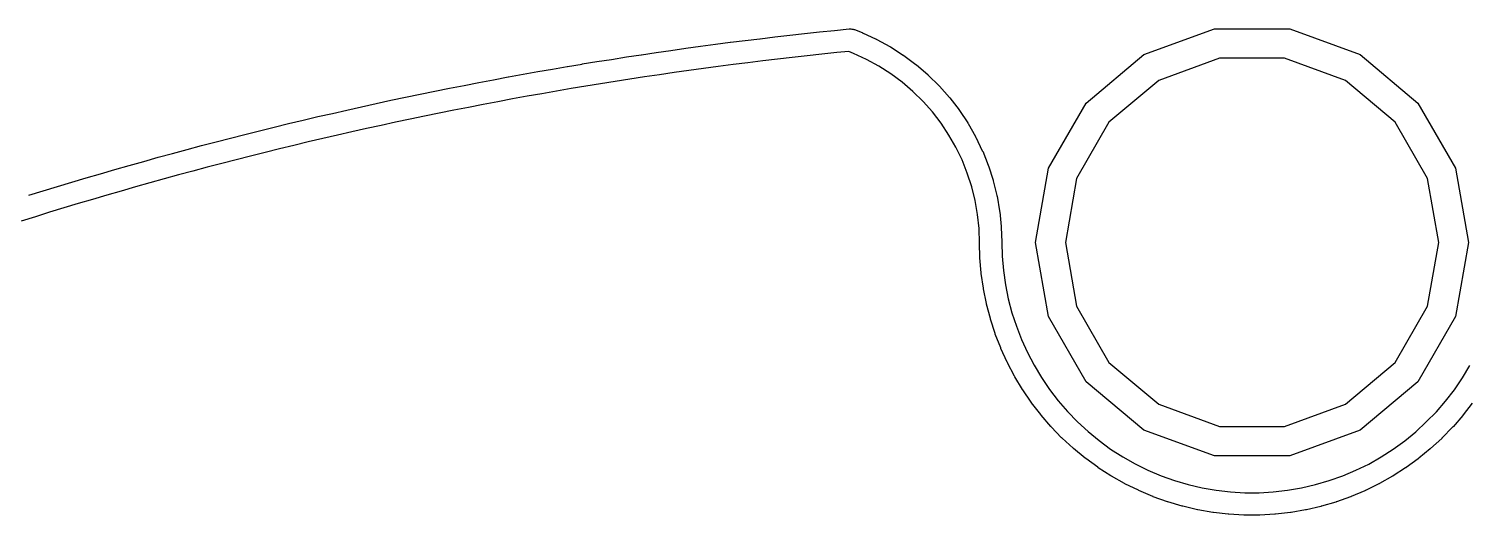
# Model space of a CAD drawing. Extents: x 83 to 195, y -153 to -41.
# Drawn here: x 130.81 to 140.45, y -113.83 to -110.57 of the extents above; entities that cross this region are included whole.
import ezdxf

# ---------------------------------------------------------------- set-up
doc = ezdxf.new("R2010")
doc.units = 0
doc.header["$MEASUREMENT"] = 0
doc.layers.add('BLACK', color=7, linetype='CONTINUOUS')

msp = doc.modelspace()

# ---------------------------------------------------------------- linework, layer by layer
at = {"layer": 'Black'}
for p, q in [((135.806, -110.627), (135.906, -110.615)), ((135.906, -110.615), (136.005, -110.604)), ((135.906, -110.615), (135.906, -110.615)), ((135.906, -110.615), (135.906, -110.615)), ((136.005, -110.604), (136.105, -110.594)), ((136.005, -110.604), (136.005, -110.604)), ((136.005, -110.604), (136.005, -110.604)), ((136.105, -110.594), (136.205, -110.583)), ((136.105, -110.594), (136.105, -110.594)), ((136.105, -110.594), (136.105, -110.594)), ((136.205, -110.583), (136.304, -110.573)), ((136.205, -110.583), (136.205, -110.583)), ((136.205, -110.583), (136.205, -110.583)), ((136.304, -110.573), (136.308, -110.574)), ((136.308, -110.574), (136.312, -110.573)), ((136.312, -110.573), (136.313, -110.573)), ((136.313, -110.573), (136.314, -110.573)), ((136.314, -110.573), (136.322, -110.575)), ((136.322, -110.575), (136.33, -110.575)), ((136.33, -110.575), (136.334, -110.577)), ((136.334, -110.577), (136.338, -110.577)), ((136.338, -110.577), (136.339, -110.578)), ((136.339, -110.578), (136.34, -110.578)), ((136.34, -110.578), (136.39, -110.598)), ((136.39, -110.598), (136.391, -110.599)), ((136.391, -110.599), (136.393, -110.6)), ((136.393, -110.6), (136.484, -110.641)), ((138.276, -110.745), (138.749, -110.573)), ((138.749, -110.573), (139.253, -110.573)), ((139.253, -110.573), (139.726, -110.745)), ((135.011, -110.731), (135.11, -110.717)), ((135.11, -110.717), (135.209, -110.703)), ((135.11, -110.717), (135.11, -110.717)), ((135.11, -110.717), (135.11, -110.717)), ((135.209, -110.703), (135.308, -110.689)), ((135.209, -110.703), (135.209, -110.703)), ((135.209, -110.703), (135.209, -110.703)), ((135.308, -110.689), (135.309, -110.689)), ((135.309, -110.689), (135.408, -110.676)), ((135.309, -110.689), (135.309, -110.689)), ((135.408, -110.676), (135.507, -110.663)), ((135.408, -110.676), (135.408, -110.676)), ((135.408, -110.676), (135.408, -110.676)), ((135.507, -110.663), (135.507, -110.663)), ((135.507, -110.663), (135.508, -110.663)), ((135.508, -110.663), (135.607, -110.651)), ((135.607, -110.651), (135.706, -110.639)), ((135.607, -110.651), (135.607, -110.651)), ((135.607, -110.651), (135.607, -110.651)), ((135.706, -110.639), (135.706, -110.639)), ((135.706, -110.639), (135.707, -110.639)), ((135.707, -110.639), (135.806, -110.627)), ((135.806, -110.627), (135.806, -110.627)), ((135.806, -110.627), (135.806, -110.627)), ((136.484, -110.641), (136.486, -110.643)), ((136.486, -110.643), (136.489, -110.644)), ((136.489, -110.644), (136.576, -110.692)), ((136.576, -110.692), (136.578, -110.693)), ((136.578, -110.693), (136.581, -110.694)), ((136.581, -110.694), (136.665, -110.748)), ((134.417, -110.825), (134.515, -110.809)), ((134.515, -110.808), (134.614, -110.792)), ((134.515, -110.809), (134.515, -110.808)), ((134.515, -110.809), (134.515, -110.809)), ((134.614, -110.792), (134.713, -110.777)), ((134.614, -110.792), (134.614, -110.792)), ((134.614, -110.792), (134.614, -110.792)), ((134.713, -110.777), (134.812, -110.761)), ((134.713, -110.777), (134.713, -110.777)), ((134.713, -110.777), (134.713, -110.777)), ((134.812, -110.761), (134.812, -110.761)), ((134.812, -110.761), (134.813, -110.761)), ((134.813, -110.761), (134.911, -110.746)), ((134.911, -110.746), (134.912, -110.746)), ((134.912, -110.746), (135.011, -110.731)), ((134.912, -110.746), (134.912, -110.746)), ((135.011, -110.731), (135.011, -110.731)), ((135.011, -110.731), (135.011, -110.731)), ((135.527, -110.812), (135.427, -110.825)), ((135.625, -110.8), (135.527, -110.812)), ((135.527, -110.812), (135.527, -110.812)), ((135.725, -110.788), (135.625, -110.8)), ((135.823, -110.776), (135.725, -110.788)), ((135.725, -110.788), (135.725, -110.788)), ((135.922, -110.764), (135.823, -110.776)), ((135.823, -110.776), (135.823, -110.776)), ((136.022, -110.753), (135.922, -110.764)), ((136.121, -110.743), (136.022, -110.753)), ((136.22, -110.732), (136.121, -110.743)), ((136.301, -110.724), (136.22, -110.732)), ((136.332, -110.737), (136.301, -110.724)), ((136.419, -110.777), (136.332, -110.737)), ((136.502, -110.822), (136.419, -110.777)), ((136.665, -110.748), (136.667, -110.75)), ((136.667, -110.75), (136.669, -110.751)), ((136.669, -110.751), (136.75, -110.811)), ((136.75, -110.811), (136.751, -110.813)), ((136.751, -110.813), (136.754, -110.814)), ((136.754, -110.814), (136.83, -110.879)), ((137.89, -111.069), (138.276, -110.745)), ((138.784, -110.77), (138.376, -110.918)), ((139.218, -110.77), (138.784, -110.77)), ((139.626, -110.918), (139.218, -110.77)), ((139.726, -110.745), (140.112, -111.069)), ((133.923, -110.913), (134.021, -110.895)), ((134.021, -110.895), (134.021, -110.895)), ((134.021, -110.895), (134.022, -110.895)), ((134.022, -110.895), (134.12, -110.877)), ((134.12, -110.877), (134.219, -110.859)), ((134.12, -110.877), (134.12, -110.877)), ((134.12, -110.877), (134.12, -110.877)), ((134.219, -110.859), (134.318, -110.842)), ((134.219, -110.859), (134.219, -110.859)), ((134.219, -110.859), (134.219, -110.859)), ((134.318, -110.842), (134.416, -110.825)), ((134.318, -110.842), (134.318, -110.842)), ((134.416, -110.825), (134.416, -110.825)), ((134.416, -110.825), (134.417, -110.825)), ((134.835, -110.909), (134.737, -110.925)), ((134.934, -110.894), (134.835, -110.909)), ((135.033, -110.88), (134.934, -110.894)), ((135.131, -110.866), (135.033, -110.88)), ((135.23, -110.852), (135.131, -110.866)), ((135.131, -110.866), (135.131, -110.866)), ((135.329, -110.838), (135.23, -110.852)), ((135.23, -110.852), (135.23, -110.852)), ((135.427, -110.825), (135.329, -110.838)), ((135.427, -110.825), (135.427, -110.825)), ((136.582, -110.873), (136.502, -110.822)), ((136.658, -110.93), (136.582, -110.873)), ((136.83, -110.879), (136.831, -110.881)), ((136.831, -110.881), (136.833, -110.883)), ((136.833, -110.883), (136.905, -110.953)), ((133.431, -111.01), (133.529, -110.99)), ((133.529, -110.99), (133.627, -110.97)), ((133.529, -110.99), (133.529, -110.99)), ((133.529, -110.99), (133.529, -110.99)), ((133.627, -110.97), (133.628, -110.97)), ((133.628, -110.97), (133.726, -110.951)), ((133.628, -110.97), (133.628, -110.97)), ((133.726, -110.951), (133.824, -110.932)), ((133.726, -110.951), (133.726, -110.951)), ((133.726, -110.951), (133.726, -110.951)), ((133.824, -110.932), (133.923, -110.913)), ((133.824, -110.932), (133.824, -110.932)), ((133.824, -110.932), (133.824, -110.932)), ((133.923, -110.913), (133.923, -110.913)), ((133.923, -110.913), (133.923, -110.913)), ((134.245, -111.007), (134.147, -111.024)), ((134.343, -110.99), (134.245, -111.007)), ((134.245, -111.007), (134.245, -111.007)), ((134.441, -110.973), (134.343, -110.99)), ((134.54, -110.956), (134.441, -110.973)), ((134.441, -110.973), (134.441, -110.973)), ((134.638, -110.94), (134.54, -110.956)), ((134.737, -110.925), (134.638, -110.94)), ((134.737, -110.925), (134.737, -110.925)), ((136.73, -110.991), (136.658, -110.93)), ((136.798, -111.058), (136.73, -110.991)), ((136.905, -110.953), (136.906, -110.955)), ((136.906, -110.955), (136.908, -110.956)), ((136.908, -110.956), (136.975, -111.031)), ((138.376, -110.918), (138.043, -111.197)), ((139.959, -111.197), (139.626, -110.918)), ((132.941, -111.116), (133.039, -111.094)), ((133.039, -111.094), (133.137, -111.072)), ((133.039, -111.094), (133.039, -111.094)), ((133.039, -111.094), (133.039, -111.094)), ((133.137, -111.072), (133.235, -111.051)), ((133.137, -111.072), (133.137, -111.072)), ((133.137, -111.072), (133.137, -111.072)), ((133.235, -111.051), (133.333, -111.03)), ((133.235, -111.051), (133.235, -111.051)), ((133.235, -111.051), (133.235, -111.051)), ((133.333, -111.03), (133.431, -111.01)), ((133.333, -111.03), (133.333, -111.03)), ((133.333, -111.03), (133.333, -111.03)), ((133.431, -111.01), (133.431, -111.01)), ((133.431, -111.01), (133.431, -111.01)), ((133.755, -111.098), (133.657, -111.117)), ((133.852, -111.079), (133.755, -111.098)), ((133.951, -111.06), (133.852, -111.079)), ((133.852, -111.079), (133.852, -111.079)), ((134.049, -111.042), (133.951, -111.06)), ((134.147, -111.024), (134.049, -111.042)), ((136.861, -111.129), (136.798, -111.058)), ((136.975, -111.031), (136.976, -111.033)), ((136.976, -111.033), (136.978, -111.035)), ((136.978, -111.035), (137.039, -111.114)), ((137.638, -111.505), (137.89, -111.069)), ((140.112, -111.069), (140.364, -111.505)), ((132.55, -111.207), (132.648, -111.183)), ((132.648, -111.183), (132.745, -111.16)), ((132.648, -111.183), (132.648, -111.183)), ((132.648, -111.183), (132.648, -111.183)), ((132.745, -111.16), (132.745, -111.16)), ((132.745, -111.16), (132.746, -111.16)), ((132.746, -111.16), (132.843, -111.138)), ((132.843, -111.138), (132.941, -111.116)), ((132.843, -111.138), (132.843, -111.138)), ((132.843, -111.138), (132.843, -111.138)), ((132.941, -111.116), (132.941, -111.116)), ((132.941, -111.116), (132.941, -111.116)), ((133.266, -111.198), (133.169, -111.219)), ((133.363, -111.177), (133.266, -111.198)), ((133.461, -111.157), (133.363, -111.177)), ((133.363, -111.177), (133.363, -111.177)), ((133.559, -111.137), (133.461, -111.157)), ((133.657, -111.117), (133.559, -111.137)), ((136.919, -111.204), (136.861, -111.129)), ((137.039, -111.114), (137.04, -111.117)), ((137.04, -111.117), (137.042, -111.119)), ((137.042, -111.119), (137.097, -111.202)), ((138.043, -111.197), (137.826, -111.573)), ((140.176, -111.573), (139.959, -111.197)), ((132.161, -111.303), (132.258, -111.279)), ((132.258, -111.279), (132.355, -111.254)), ((132.258, -111.279), (132.258, -111.279)), ((132.258, -111.279), (132.258, -111.279)), ((132.355, -111.254), (132.355, -111.254)), ((132.355, -111.254), (132.356, -111.254)), ((132.356, -111.254), (132.453, -111.23)), ((132.453, -111.23), (132.55, -111.207)), ((132.453, -111.23), (132.453, -111.23)), ((132.453, -111.23), (132.453, -111.23)), ((132.55, -111.207), (132.55, -111.207)), ((132.55, -111.207), (132.55, -111.207)), ((132.877, -111.284), (132.779, -111.306)), ((132.974, -111.262), (132.877, -111.284)), ((133.071, -111.24), (132.974, -111.262)), ((133.169, -111.219), (133.071, -111.24)), ((136.971, -111.283), (136.919, -111.204)), ((137.018, -111.365), (136.971, -111.283)), ((137.097, -111.202), (137.098, -111.204)), ((137.098, -111.204), (137.1, -111.206)), ((137.1, -111.206), (137.15, -111.293)), ((137.15, -111.293), (137.15, -111.295)), ((137.15, -111.295), (137.152, -111.298)), ((131.773, -111.406), (131.87, -111.38)), ((131.87, -111.38), (131.967, -111.354)), ((131.87, -111.38), (131.87, -111.38)), ((131.87, -111.38), (131.87, -111.38)), ((131.967, -111.354), (132.064, -111.328)), ((131.967, -111.354), (131.967, -111.354)), ((131.967, -111.354), (131.967, -111.354)), ((132.064, -111.328), (132.161, -111.303)), ((132.064, -111.328), (132.064, -111.328)), ((132.064, -111.328), (132.064, -111.328)), ((132.161, -111.303), (132.161, -111.303)), ((132.161, -111.303), (132.161, -111.303)), ((132.488, -111.376), (132.392, -111.4)), ((132.585, -111.352), (132.488, -111.376)), ((132.682, -111.329), (132.585, -111.352)), ((132.779, -111.306), (132.682, -111.329)), ((137.059, -111.45), (137.018, -111.365)), ((137.152, -111.298), (137.195, -111.388)), ((137.195, -111.388), (137.196, -111.39)), ((137.196, -111.39), (137.198, -111.392)), ((137.198, -111.392), (137.235, -111.485)), ((131.387, -111.514), (131.483, -111.486)), ((131.483, -111.486), (131.58, -111.459)), ((131.483, -111.486), (131.483, -111.486)), ((131.483, -111.486), (131.483, -111.486)), ((131.58, -111.459), (131.676, -111.432)), ((131.58, -111.459), (131.58, -111.459)), ((131.58, -111.459), (131.58, -111.459)), ((131.676, -111.432), (131.676, -111.432)), ((131.676, -111.432), (131.677, -111.432)), ((131.677, -111.432), (131.773, -111.406)), ((131.773, -111.406), (131.773, -111.406)), ((131.773, -111.406), (131.773, -111.406)), ((132.102, -111.473), (132.005, -111.499)), ((132.198, -111.449), (132.102, -111.473)), ((132.102, -111.473), (132.102, -111.473)), ((132.295, -111.424), (132.198, -111.449)), ((132.392, -111.4), (132.295, -111.424)), ((137.094, -111.538), (137.059, -111.45)), ((137.235, -111.485), (137.235, -111.488)), ((137.235, -111.488), (137.236, -111.49)), ((137.236, -111.49), (137.267, -111.585)), ((131.098, -111.598), (131.194, -111.57)), ((131.194, -111.57), (131.194, -111.57)), ((131.194, -111.57), (131.195, -111.57)), ((131.195, -111.57), (131.29, -111.542)), ((131.29, -111.542), (131.291, -111.542)), ((131.291, -111.542), (131.387, -111.514)), ((131.291, -111.542), (131.291, -111.542)), ((131.387, -111.514), (131.387, -111.514)), ((131.387, -111.514), (131.387, -111.514)), ((131.716, -111.577), (131.62, -111.603)), ((131.812, -111.55), (131.716, -111.577)), ((131.909, -111.524), (131.812, -111.55)), ((132.005, -111.499), (131.909, -111.524)), ((137.124, -111.629), (137.094, -111.538)), ((137.267, -111.585), (137.267, -111.588)), ((137.551, -112.001), (137.638, -111.505)), ((137.826, -111.573), (137.751, -112.001)), ((140.251, -112.001), (140.176, -111.573)), ((140.364, -111.505), (140.451, -112.001)), ((130.811, -111.686), (130.906, -111.657)), ((130.906, -111.657), (131.002, -111.627)), ((130.906, -111.657), (130.906, -111.657)), ((130.906, -111.657), (130.906, -111.657)), ((131.002, -111.627), (131.098, -111.598)), ((131.002, -111.627), (131.002, -111.627)), ((131.002, -111.627), (131.002, -111.627)), ((131.098, -111.598), (131.098, -111.598)), ((131.098, -111.598), (131.098, -111.598)), ((131.428, -111.658), (131.333, -111.686)), ((131.524, -111.63), (131.428, -111.658)), ((131.62, -111.603), (131.524, -111.63)), ((137.146, -111.721), (137.124, -111.629)), ((137.267, -111.588), (137.268, -111.59)), ((137.268, -111.59), (137.293, -111.687)), ((130.81, -111.686), (130.811, -111.686)), ((130.811, -111.686), (130.811, -111.686)), ((131.046, -111.771), (130.95, -111.8)), ((131.141, -111.742), (131.046, -111.771)), ((131.237, -111.714), (131.141, -111.742)), ((131.333, -111.686), (131.237, -111.714)), ((131.237, -111.714), (131.237, -111.714)), ((137.163, -111.814), (137.146, -111.721)), ((137.293, -111.687), (137.293, -111.69)), ((137.293, -111.69), (137.294, -111.692)), ((137.294, -111.692), (137.311, -111.791)), ((130.855, -111.829), (130.76, -111.859)), ((130.95, -111.8), (130.855, -111.829)), ((137.173, -111.908), (137.163, -111.814)), ((137.311, -111.791), (137.311, -111.793)), ((137.311, -111.793), (137.312, -111.796)), ((137.312, -111.796), (137.322, -111.895)), ((137.176, -112.006), (137.173, -111.908)), ((137.322, -111.895), (137.322, -111.898)), ((137.322, -111.898), (137.322, -111.9)), ((137.322, -111.9), (137.326, -112)), ((137.179, -112.101), (137.176, -112.006)), ((137.326, -112), (137.326, -112.001)), ((137.326, -112.001), (137.326, -112.001)), ((137.326, -112.001), (137.329, -112.094)), ((137.638, -112.497), (137.551, -112.001)), ((137.751, -112.001), (137.826, -112.428)), ((140.176, -112.428), (140.251, -112.001)), ((140.451, -112.001), (140.364, -112.497)), ((137.179, -112.103), (137.179, -112.101)), ((137.179, -112.105), (137.179, -112.103)), ((137.187, -112.205), (137.179, -112.105)), ((137.329, -112.094), (137.337, -112.19)), ((137.188, -112.207), (137.187, -112.205)), ((137.188, -112.209), (137.188, -112.207)), ((137.202, -112.308), (137.188, -112.209)), ((137.337, -112.19), (137.35, -112.285)), ((137.203, -112.31), (137.202, -112.308)), ((137.203, -112.312), (137.203, -112.31)), ((137.222, -112.41), (137.203, -112.312)), ((137.35, -112.285), (137.369, -112.378)), ((137.223, -112.412), (137.222, -112.41)), ((137.223, -112.414), (137.223, -112.412)), ((137.249, -112.511), (137.223, -112.414)), ((137.369, -112.378), (137.393, -112.471)), ((137.826, -112.428), (138.043, -112.804)), ((139.959, -112.804), (140.176, -112.428)), ((137.25, -112.513), (137.249, -112.511)), ((137.25, -112.515), (137.25, -112.513)), ((137.281, -112.61), (137.25, -112.515)), ((137.393, -112.471), (137.423, -112.562)), ((137.89, -112.933), (137.638, -112.497)), ((140.364, -112.497), (140.112, -112.933)), ((137.282, -112.612), (137.281, -112.61)), ((137.282, -112.614), (137.282, -112.612)), ((137.318, -112.707), (137.282, -112.614)), ((137.423, -112.562), (137.457, -112.651)), ((137.319, -112.709), (137.318, -112.707)), ((137.32, -112.711), (137.319, -112.709)), ((137.361, -112.802), (137.32, -112.711)), ((137.457, -112.651), (137.497, -112.738)), ((137.497, -112.738), (137.542, -112.823)), ((137.363, -112.804), (137.361, -112.802)), ((137.363, -112.806), (137.363, -112.804)), ((137.41, -112.895), (137.363, -112.806)), ((137.542, -112.823), (137.591, -112.905)), ((138.043, -112.804), (138.376, -113.083)), ((139.626, -113.083), (139.959, -112.804)), ((140.41, -112.907), (140.459, -112.825)), ((137.411, -112.896), (137.41, -112.895)), ((137.412, -112.899), (137.411, -112.896)), ((137.464, -112.984), (137.412, -112.899)), ((137.591, -112.905), (137.645, -112.984)), ((138.276, -113.257), (137.89, -112.933)), ((140.112, -112.933), (139.726, -113.257)), ((140.356, -112.986), (140.41, -112.907)), ((137.465, -112.986), (137.464, -112.984)), ((137.466, -112.988), (137.465, -112.986)), ((137.522, -113.07), (137.466, -112.988)), ((137.645, -112.984), (137.703, -113.06)), ((140.297, -113.062), (140.356, -112.986)), ((137.524, -113.072), (137.522, -113.07)), ((137.525, -113.074), (137.524, -113.072)), ((137.586, -113.153), (137.525, -113.074)), ((137.703, -113.06), (137.766, -113.132)), ((138.376, -113.083), (138.784, -113.232)), ((139.218, -113.232), (139.626, -113.083)), ((140.235, -113.134), (140.297, -113.062)), ((140.476, -113.076), (140.415, -113.155)), ((137.587, -113.155), (137.586, -113.153)), ((137.588, -113.156), (137.587, -113.155)), ((137.654, -113.232), (137.588, -113.156)), ((137.766, -113.132), (137.833, -113.201)), ((137.833, -113.201), (137.903, -113.266)), ((140.097, -113.267), (140.168, -113.202)), ((140.168, -113.202), (140.235, -113.134)), ((140.412, -113.158), (140.347, -113.234)), ((140.413, -113.156), (140.412, -113.158)), ((140.415, -113.155), (140.413, -113.156)), ((137.656, -113.233), (137.654, -113.232)), ((137.657, -113.235), (137.656, -113.233)), ((137.726, -113.307), (137.657, -113.235)), ((137.728, -113.308), (137.726, -113.307)), ((137.729, -113.31), (137.728, -113.308)), ((137.803, -113.378), (137.729, -113.31)), ((137.903, -113.266), (137.977, -113.326)), ((138.749, -113.429), (138.276, -113.257)), ((138.784, -113.232), (139.218, -113.232)), ((139.726, -113.257), (139.253, -113.429)), ((140.023, -113.328), (140.097, -113.267)), ((140.271, -113.312), (140.197, -113.379)), ((140.272, -113.31), (140.271, -113.312)), ((140.274, -113.309), (140.272, -113.31)), ((140.344, -113.237), (140.274, -113.309)), ((140.345, -113.235), (140.344, -113.237)), ((140.347, -113.234), (140.345, -113.235)), ((137.805, -113.379), (137.803, -113.378)), ((137.806, -113.38), (137.805, -113.379)), ((137.884, -113.444), (137.806, -113.38)), ((137.977, -113.326), (138.054, -113.383)), ((138.054, -113.383), (138.135, -113.435)), ((139.865, -113.436), (139.946, -113.384)), ((139.946, -113.384), (140.023, -113.328)), ((140.194, -113.382), (140.117, -113.445)), ((140.195, -113.38), (140.194, -113.382)), ((140.197, -113.379), (140.195, -113.38)), ((137.885, -113.445), (137.884, -113.444)), ((137.887, -113.446), (137.885, -113.445)), ((137.968, -113.505), (137.887, -113.446)), ((137.97, -113.506), (137.968, -113.505)), ((137.971, -113.508), (137.97, -113.506)), ((138.055, -113.562), (137.971, -113.508)), ((138.135, -113.435), (138.218, -113.482)), ((138.218, -113.482), (138.304, -113.524)), ((139.253, -113.429), (138.749, -113.429)), ((139.696, -113.525), (139.782, -113.483)), ((139.782, -113.483), (139.865, -113.436)), ((140.029, -113.509), (139.945, -113.563)), ((140.03, -113.508), (140.029, -113.509)), ((140.032, -113.507), (140.03, -113.508)), ((140.113, -113.448), (140.032, -113.507)), ((140.115, -113.446), (140.113, -113.448)), ((140.117, -113.445), (140.115, -113.446)), ((138.057, -113.563), (138.055, -113.562)), ((138.059, -113.564), (138.057, -113.563)), ((138.146, -113.613), (138.059, -113.564)), ((138.304, -113.524), (138.392, -113.561)), ((138.392, -113.561), (138.482, -113.594)), ((138.482, -113.594), (138.574, -113.621)), ((139.426, -113.621), (139.518, -113.594)), ((139.518, -113.594), (139.608, -113.562)), ((139.608, -113.562), (139.696, -113.525)), ((139.941, -113.565), (139.854, -113.614)), ((139.943, -113.564), (139.941, -113.565)), ((139.945, -113.563), (139.943, -113.564)), ((138.148, -113.614), (138.146, -113.613)), ((138.15, -113.615), (138.148, -113.614)), ((138.24, -113.659), (138.15, -113.615)), ((138.242, -113.66), (138.24, -113.659)), ((138.243, -113.661), (138.242, -113.66)), ((138.336, -113.7), (138.243, -113.661)), ((138.338, -113.701), (138.336, -113.7)), ((138.34, -113.702), (138.338, -113.701)), ((138.434, -113.735), (138.34, -113.702)), ((138.574, -113.621), (138.667, -113.642)), ((138.667, -113.642), (138.761, -113.659)), ((138.761, -113.659), (138.857, -113.67)), ((138.857, -113.67), (138.952, -113.675)), ((138.952, -113.675), (139.048, -113.675)), ((139.048, -113.675), (139.143, -113.67)), ((139.143, -113.67), (139.238, -113.659)), ((139.238, -113.659), (139.333, -113.643)), ((139.333, -113.643), (139.426, -113.621)), ((139.66, -113.703), (139.566, -113.736)), ((139.662, -113.702), (139.66, -113.703)), ((139.664, -113.701), (139.662, -113.702)), ((139.756, -113.662), (139.664, -113.701)), ((139.758, -113.661), (139.756, -113.662)), ((139.76, -113.66), (139.758, -113.661)), ((139.85, -113.616), (139.76, -113.66)), ((139.852, -113.615), (139.85, -113.616)), ((139.854, -113.614), (139.852, -113.615)), ((138.436, -113.736), (138.434, -113.735)), ((138.438, -113.737), (138.436, -113.736)), ((138.534, -113.765), (138.438, -113.737)), ((138.536, -113.765), (138.534, -113.765)), ((138.538, -113.766), (138.536, -113.765)), ((138.635, -113.789), (138.538, -113.766)), ((138.637, -113.789), (138.635, -113.789)), ((138.639, -113.79), (138.637, -113.789)), ((138.738, -113.807), (138.639, -113.79)), ((139.36, -113.79), (139.262, -113.807)), ((139.362, -113.789), (139.36, -113.79)), ((139.365, -113.789), (139.362, -113.789)), ((139.462, -113.767), (139.365, -113.789)), ((139.464, -113.766), (139.462, -113.767)), ((139.466, -113.766), (139.464, -113.766)), ((139.562, -113.738), (139.466, -113.766)), ((139.564, -113.737), (139.562, -113.738)), ((139.566, -113.736), (139.564, -113.737)), ((138.74, -113.807), (138.738, -113.807)), ((138.742, -113.807), (138.74, -113.807)), ((138.841, -113.819), (138.742, -113.807)), ((138.844, -113.819), (138.841, -113.819)), ((138.846, -113.819), (138.844, -113.819)), ((138.946, -113.825), (138.846, -113.819)), ((138.948, -113.825), (138.946, -113.825)), ((138.95, -113.825), (138.948, -113.825)), ((139.05, -113.825), (138.95, -113.825)), ((139.052, -113.825), (139.05, -113.825)), ((139.054, -113.825), (139.052, -113.825)), ((139.154, -113.819), (139.054, -113.825)), ((139.156, -113.819), (139.154, -113.819)), ((139.158, -113.819), (139.156, -113.819)), ((139.258, -113.808), (139.158, -113.819)), ((139.26, -113.807), (139.258, -113.808)), ((139.262, -113.807), (139.26, -113.807))]:
    msp.add_line(p, q, dxfattribs=at)

doc.saveas('drawing.dxf')
